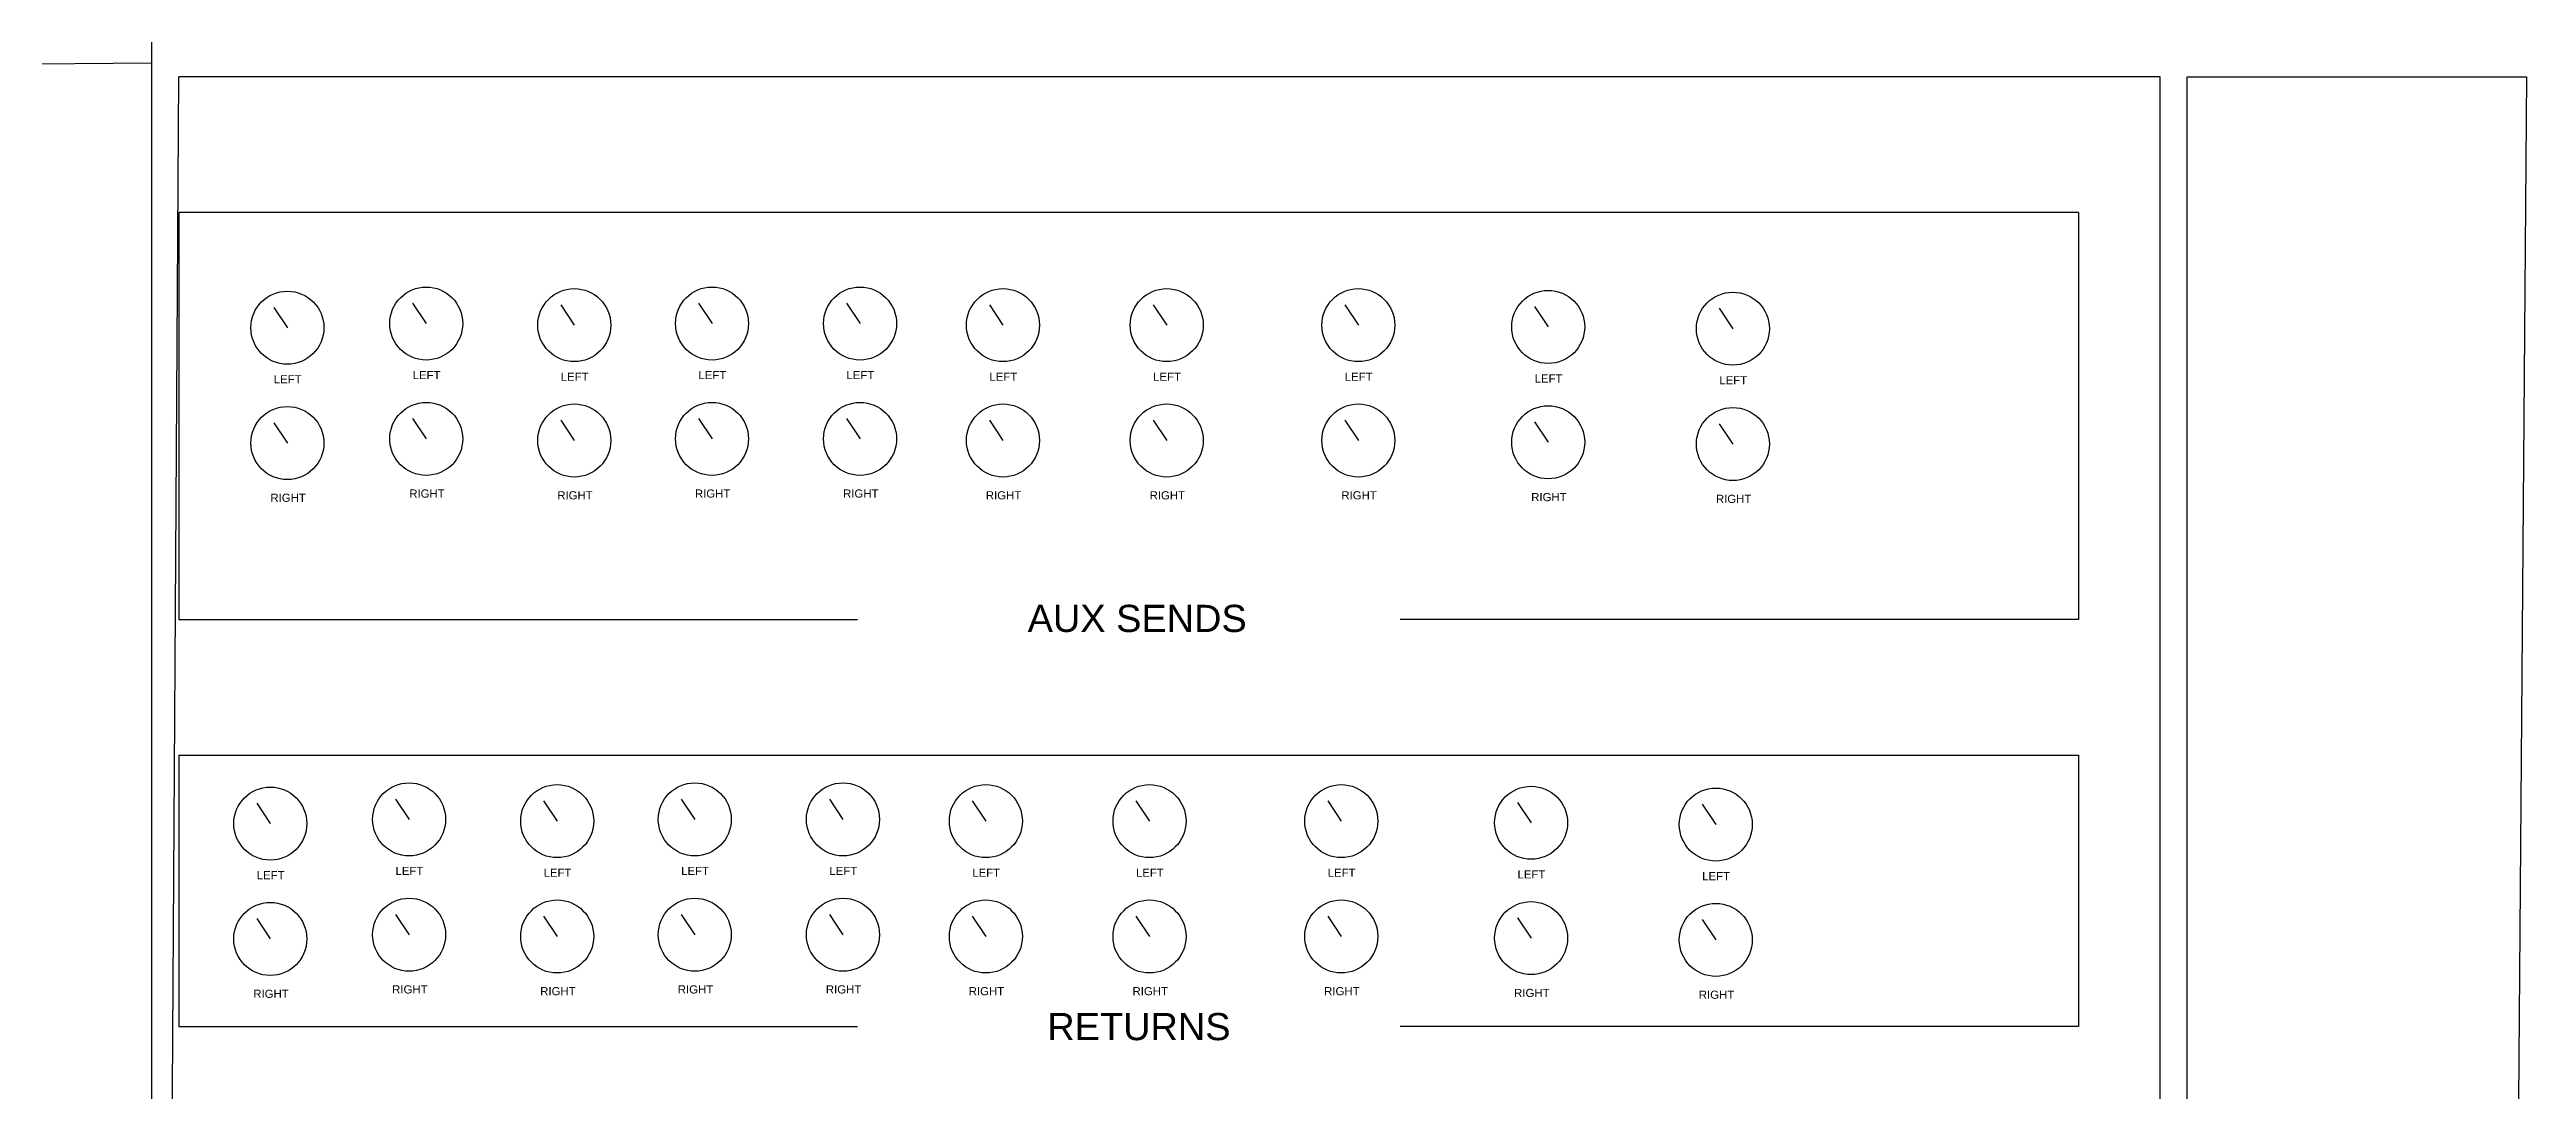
# Model space of a CAD drawing. Header units: inches. Extents: x -1200 to 6108, y -1200 to 2900.
# Drawn here: x 2205 to 4030, y 252 to 1020 of the extents above; entities that cross this region are included whole.
import ezdxf

# ---------------------------------------------------------------- set-up
doc = ezdxf.new("R2010")
doc.units = ezdxf.units.IN
doc.header["$MEASUREMENT"] = 0
doc.layers.get('0').update_dxf_attribs({"lineweight": 25, "true_color": 0xffffff})
doc.styles.add('textstyle352', font='')
doc.styles.add('textstyle353', font='')
doc.styles.add('textstyle360', font='')
doc.styles.add('textstyle361', font='')
doc.styles.add('textstyle362', font='')
doc.styles.add('textstyle363', font='')
doc.styles.add('textstyle364', font='')
doc.styles.add('textstyle365', font='')
doc.styles.add('textstyle366', font='')
doc.styles.add('textstyle367', font='')
doc.styles.add('textstyle368', font='')
doc.styles.add('textstyle369', font='')
doc.styles.add('textstyle370', font='')
doc.styles.add('textstyle371', font='')
doc.styles.add('textstyle372', font='')
doc.styles.add('textstyle373', font='')
doc.styles.add('textstyle374', font='')
doc.styles.add('textstyle375', font='')
doc.styles.add('textstyle376', font='')
doc.styles.add('textstyle377', font='')
doc.styles.add('textstyle378', font='')
doc.styles.add('textstyle379', font='')
doc.styles.add('textstyle380', font='')
doc.styles.add('textstyle381', font='')
doc.styles.add('textstyle382', font='')
doc.styles.add('textstyle383', font='')
doc.styles.add('textstyle384', font='')
doc.styles.add('textstyle385', font='')
doc.styles.add('textstyle386', font='')
doc.styles.add('textstyle387', font='')
doc.styles.add('textstyle388', font='')
doc.styles.add('textstyle389', font='')
doc.styles.add('textstyle390', font='')
doc.styles.add('textstyle391', font='')
doc.styles.add('textstyle392', font='')
doc.styles.add('textstyle393', font='')
doc.styles.add('textstyle394', font='')
doc.styles.add('textstyle395', font='')
doc.styles.add('textstyle396', font='')
doc.styles.add('textstyle397', font='')
doc.styles.add('textstyle398', font='')
doc.styles.add('textstyle399', font='')
doc.styles.get('textstyle352').set_extended_font_data('Liberation Sans')
doc.styles.get('textstyle353').set_extended_font_data('Liberation Sans')
doc.styles.get('textstyle360').set_extended_font_data('Liberation Sans')
doc.styles.get('textstyle361').set_extended_font_data('Liberation Sans')
doc.styles.get('textstyle362').set_extended_font_data('Liberation Sans')
doc.styles.get('textstyle363').set_extended_font_data('Liberation Sans')
doc.styles.get('textstyle364').set_extended_font_data('Liberation Sans')
doc.styles.get('textstyle365').set_extended_font_data('Liberation Sans')
doc.styles.get('textstyle366').set_extended_font_data('Liberation Sans')
doc.styles.get('textstyle367').set_extended_font_data('Liberation Sans')
doc.styles.get('textstyle368').set_extended_font_data('Liberation Sans')
doc.styles.get('textstyle369').set_extended_font_data('Liberation Sans')
doc.styles.get('textstyle370').set_extended_font_data('Liberation Sans')
doc.styles.get('textstyle371').set_extended_font_data('Liberation Sans')
doc.styles.get('textstyle372').set_extended_font_data('Liberation Sans')
doc.styles.get('textstyle373').set_extended_font_data('Liberation Sans')
doc.styles.get('textstyle374').set_extended_font_data('Liberation Sans')
doc.styles.get('textstyle375').set_extended_font_data('Liberation Sans')
doc.styles.get('textstyle376').set_extended_font_data('Liberation Sans')
doc.styles.get('textstyle377').set_extended_font_data('Liberation Sans')
doc.styles.get('textstyle378').set_extended_font_data('Liberation Sans')
doc.styles.get('textstyle379').set_extended_font_data('Liberation Sans')
doc.styles.get('textstyle380').set_extended_font_data('Liberation Sans')
doc.styles.get('textstyle381').set_extended_font_data('Liberation Sans')
doc.styles.get('textstyle382').set_extended_font_data('Liberation Sans')
doc.styles.get('textstyle383').set_extended_font_data('Liberation Sans')
doc.styles.get('textstyle384').set_extended_font_data('Liberation Sans')
doc.styles.get('textstyle385').set_extended_font_data('Liberation Sans')
doc.styles.get('textstyle386').set_extended_font_data('Liberation Sans')
doc.styles.get('textstyle387').set_extended_font_data('Liberation Sans')
doc.styles.get('textstyle388').set_extended_font_data('Liberation Sans')
doc.styles.get('textstyle389').set_extended_font_data('Liberation Sans')
doc.styles.get('textstyle390').set_extended_font_data('Liberation Sans')
doc.styles.get('textstyle391').set_extended_font_data('Liberation Sans')
doc.styles.get('textstyle392').set_extended_font_data('Liberation Sans')
doc.styles.get('textstyle393').set_extended_font_data('Liberation Sans')
doc.styles.get('textstyle394').set_extended_font_data('Liberation Sans')
doc.styles.get('textstyle395').set_extended_font_data('Liberation Sans')
doc.styles.get('textstyle396').set_extended_font_data('Liberation Sans')
doc.styles.get('textstyle397').set_extended_font_data('Liberation Sans')
doc.styles.get('textstyle398').set_extended_font_data('Liberation Sans')
doc.styles.get('textstyle399').set_extended_font_data('Liberation Sans')

# ---------------------------------------------------------------- blocks, each defined once
blk = doc.blocks.new('CenterConsole')
for p, q in [((-1120, -140), (-1120, 2800)), ((-1120, 1510), (-2300, 1500)), ((-1110, -140), (-1100, 1500)), ((360, 1500), (-1100, 1500)), ((360, 220), (360, 1500)), ((380, 220), (380, 1500)), ((380, 1500), (630, 1500)), ((630, 1500), (620, 230)), ((300, 1400), (-1100, 1400)), ((-1100, 1400), (-1100, 1100)), ((300, 1400), (300, 1100)), ((-927.7, 1333.1), (-917.7, 1318.1)), ((-717.1, 1333.1), (-707.1, 1318.1)), ((-608, 1333.1), (-598, 1318.1)), ((-1030, 1330), (-1020, 1315)), ((-818.6, 1331.9), (-808.6, 1316.9)), ((-502.7, 1331.9), (-492.7, 1316.9)), ((-382, 1331.9), (-372, 1316.9)), ((-240.8, 1331.9), (-230.8, 1316.9)), ((-100.9, 1330.6), (-90.9, 1315.6)), ((35.2, 1329.3), (45.2, 1314.3)), ((-1030, 1245), (-1020, 1230)), ((-927.7, 1248.1), (-917.7, 1233.1)), ((-818.6, 1246.9), (-808.6, 1231.9)), ((-717.1, 1248.1), (-707.1, 1233.1)), ((-608, 1248.1), (-598, 1233.1)), ((-502.7, 1246.9), (-492.7, 1231.9)), ((-382, 1246.9), (-372, 1231.9)), ((-240.8, 1246.9), (-230.8, 1231.9)), ((-100.9, 1245.6), (-90.9, 1230.6)), ((35.2, 1244.3), (45.2, 1229.3)), ((-1100, 1100), (-600, 1100)), ((300, 1100), (-200, 1100)), ((-1100, 1000), (300, 1000)), ((-1100, 1000), (-1100, 800)), ((300, 1000), (300, 800)), ((-940.3, 967.7), (-930.3, 952.7)), ((-729.8, 967.7), (-719.8, 952.7)), ((-620.6, 967.7), (-610.6, 952.7)), ((-1042.6, 964.6), (-1032.6, 949.6)), ((-831.2, 966.4), (-821.2, 951.4)), ((-515.3, 966.4), (-505.3, 951.4)), ((-394.7, 966.4), (-384.7, 951.4)), ((-253.4, 966.4), (-243.4, 951.4)), ((-113.5, 965.2), (-103.5, 950.2)), ((22.6, 963.9), (32.6, 948.9)), ((-1042.6, 879.6), (-1032.6, 864.6)), ((-940.3, 882.7), (-930.3, 867.7)), ((-831.2, 881.4), (-821.2, 866.4)), ((-729.8, 882.7), (-719.8, 867.7)), ((-620.6, 882.7), (-610.6, 867.7)), ((-515.3, 881.4), (-505.3, 866.4)), ((-394.7, 881.4), (-384.7, 866.4)), ((-253.4, 881.4), (-243.4, 866.4)), ((-113.5, 880.2), (-103.5, 865.2)), ((22.6, 878.9), (32.6, 863.9)), ((-1100, 800), (-600, 800)), ((300, 800), (-200, 800))]:
    blk.add_line(p, q)
for centre in [(-1020, 1315), (-917.7, 1318.1), (-808.6, 1316.9), (-707.1, 1318.1), (-598, 1318.1), (-492.7, 1316.9), (-372, 1316.9), (-230.8, 1316.9), (-90.9, 1315.6), (45.2, 1314.3), (-917.7, 1233.1), (-707.1, 1233.1), (-598, 1233.1), (-1020, 1230), (-808.6, 1231.9), (-492.7, 1231.9), (-372, 1231.9), (-230.8, 1231.9), (-90.9, 1230.6), (45.2, 1229.3), (-1032.6, 949.6), (-930.3, 952.7), (-821.2, 951.4), (-719.8, 952.7), (-610.6, 952.7), (-505.3, 951.4), (-384.7, 951.4), (-243.4, 951.4), (-103.5, 950.2), (32.6, 948.9), (-930.3, 867.7), (-719.8, 867.7), (-610.6, 867.7), (-1032.6, 864.6), (-821.2, 866.4), (-505.3, 866.4), (-384.7, 866.4), (-243.4, 866.4), (-103.5, 865.2), (32.6, 863.9)]:
    blk.add_circle(centre, 26.9)
at = {"char_height": 1, "attachment_point": 1}
for s, insert, style in [('\\C7;\\H6;LEFT', (-1030, 1280), 'textstyle376'), ('\\C7;\\H6;LEFT', (-927.7, 1283.1), 'textstyle377'), ('\\C7;\\H6;LEFT', (-818.6, 1281.9), 'textstyle378'), ('\\C7;\\H6;LEFT', (-717.1, 1283.1), 'textstyle379'), ('\\C7;\\H6;LEFT', (-608, 1283.1), 'textstyle380'), ('\\C7;\\H6;LEFT', (-502.7, 1281.9), 'textstyle360'), ('\\C7;\\H6;LEFT', (-382, 1281.9), 'textstyle361'), ('\\C7;\\H6;LEFT', (-240.8, 1281.9), 'textstyle362'), ('\\C7;\\H6;LEFT', (-100.9, 1280.6), 'textstyle363'), ('\\C7;\\H6;LEFT', (35.2, 1279.3), 'textstyle364'), ('\\C7;\\H6;RIGHT', (-1032.5, 1192.7), 'textstyle375'), ('\\C7;\\H6;RIGHT', (-930.2, 1195.8), 'textstyle384'), ('\\C7;\\H6;RIGHT', (-821.1, 1194.5), 'textstyle385'), ('\\C7;\\H6;RIGHT', (-719.7, 1195.8), 'textstyle386'), ('\\C7;\\H6;RIGHT', (-610.5, 1195.8), 'textstyle387'), ('\\C7;\\H6;RIGHT', (-505.3, 1194.5), 'textstyle388'), ('\\C7;\\H6;RIGHT', (-384.6, 1194.5), 'textstyle389'), ('\\C7;\\H6;RIGHT', (-243.3, 1194.5), 'textstyle390'), ('\\C7;\\H6;RIGHT', (-103.4, 1193.2), 'textstyle391'), ('\\C7;\\H6;RIGHT', (32.7, 1191.9), 'textstyle392'), ('\\C7;\\H20;AUX SENDS', (-474.5, 1110.8), 'textstyle352'), ('\\C7;\\H6;LEFT', (-1042.6, 914.6), 'textstyle365'), ('\\C7;\\H6;LEFT', (-940.3, 917.7), 'textstyle366'), ('\\C7;\\H6;LEFT', (-831.2, 916.4), 'textstyle367'), ('\\C7;\\H6;LEFT', (-729.8, 917.7), 'textstyle368'), ('\\C7;\\H6;LEFT', (-620.6, 917.7), 'textstyle369'), ('\\C7;\\H6;LEFT', (-515.3, 916.4), 'textstyle370'), ('\\C7;\\H6;LEFT', (-394.7, 916.4), 'textstyle371'), ('\\C7;\\H6;LEFT', (-253.4, 916.4), 'textstyle372'), ('\\C7;\\H6;LEFT', (-113.5, 915.2), 'textstyle373'), ('\\C7;\\H6;LEFT', (22.6, 913.9), 'textstyle374'), ('\\C7;\\H6;RIGHT', (-1045.1, 827.2), 'textstyle393'), ('\\C7;\\H6;RIGHT', (-942.8, 830.4), 'textstyle394'), ('\\C7;\\H6;RIGHT', (-833.7, 829.1), 'textstyle395'), ('\\C7;\\H6;RIGHT', (-732.3, 830.4), 'textstyle396'), ('\\C7;\\H6;RIGHT', (-623.2, 830.4), 'textstyle397'), ('\\C7;\\H6;RIGHT', (-517.9, 829.1), 'textstyle398'), ('\\C7;\\H6;RIGHT', (-397.2, 829.1), 'textstyle399'), ('\\C7;\\H6;RIGHT', (-256, 829.1), 'textstyle381'), ('\\C7;\\H6;RIGHT', (-116, 827.8), 'textstyle382'), ('\\C7;\\H6;RIGHT', (20.1, 826.5), 'textstyle383'), ('\\C7;\\H20;RETURNS', (-460, 810), 'textstyle353')]:
    blk.add_mtext(s, dxfattribs=dict(at, insert=insert, style=style))

msp = doc.modelspace()

# ---------------------------------------------------------------- block references
msp.add_blockref('CenterConsole', (3400, -500))

doc.saveas('drawing.dxf')
